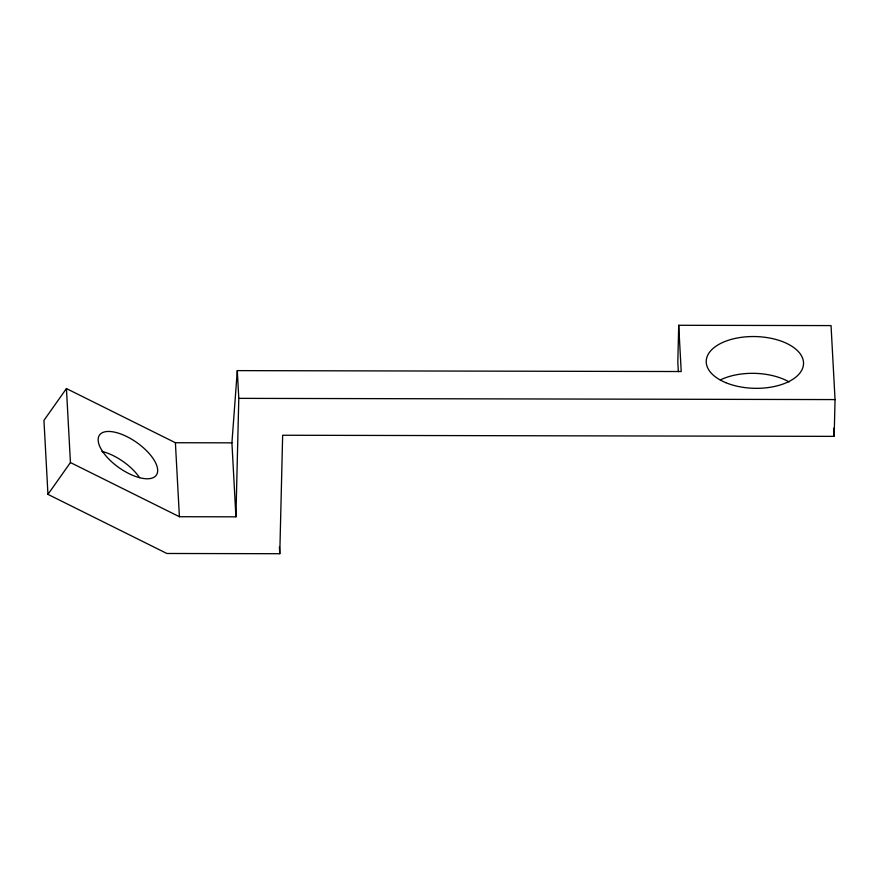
<?xml version="1.0" encoding="UTF-8"?>
<svg xmlns="http://www.w3.org/2000/svg" width="879" height="879" viewBox="0 0 879 879"><rect width="100%" height="100%" fill="white"/><g stroke="black" fill="none" stroke-linecap="round" stroke-linejoin="round"><path stroke-width="1.32" d="M231.924 442.84L237.297 370.619L681.214 371.531L678.709 325.285L831.04 325.593L835.05 399.582L834.16 436.369L282.653 435.248L279.786 553.715L166.878 553.484L47.96 494.372L43.95 420.382L66.43 388.573L175.393 442.73L231.924 442.84L235.924 516.83L179.404 516.72L70.441 462.552L66.43 388.573M235.924 516.83L238.791 398.363L237.297 370.619M678.709 325.285L677.819 362.071L678.335 371.597M47.96 494.372L70.441 462.552M238.791 398.363L835.05 399.582M833.71 428.15L834.16 436.369M279.412 546.87L279.786 553.715M175.393 442.73L179.404 516.72M101.964 451.432A34.764 15.393 35.2 0 1 139.563 477.638M720.351 379.937A48.664 25.876 1.4 0 1 789.144 381.936M102.733 451.696A34.764 15.393 35.2 0 0 154.221 477.121A34.764 15.393 35.2 0 0 126.741 436.544A34.764 15.393 35.2 0 0 102.733 451.696M725.68 382.629A48.664 25.876 1.4 0 0 803.186 366.367A48.664 25.876 1.4 0 0 735.778 338.294A48.664 25.876 1.4 0 0 725.68 382.629"/></g></svg>
